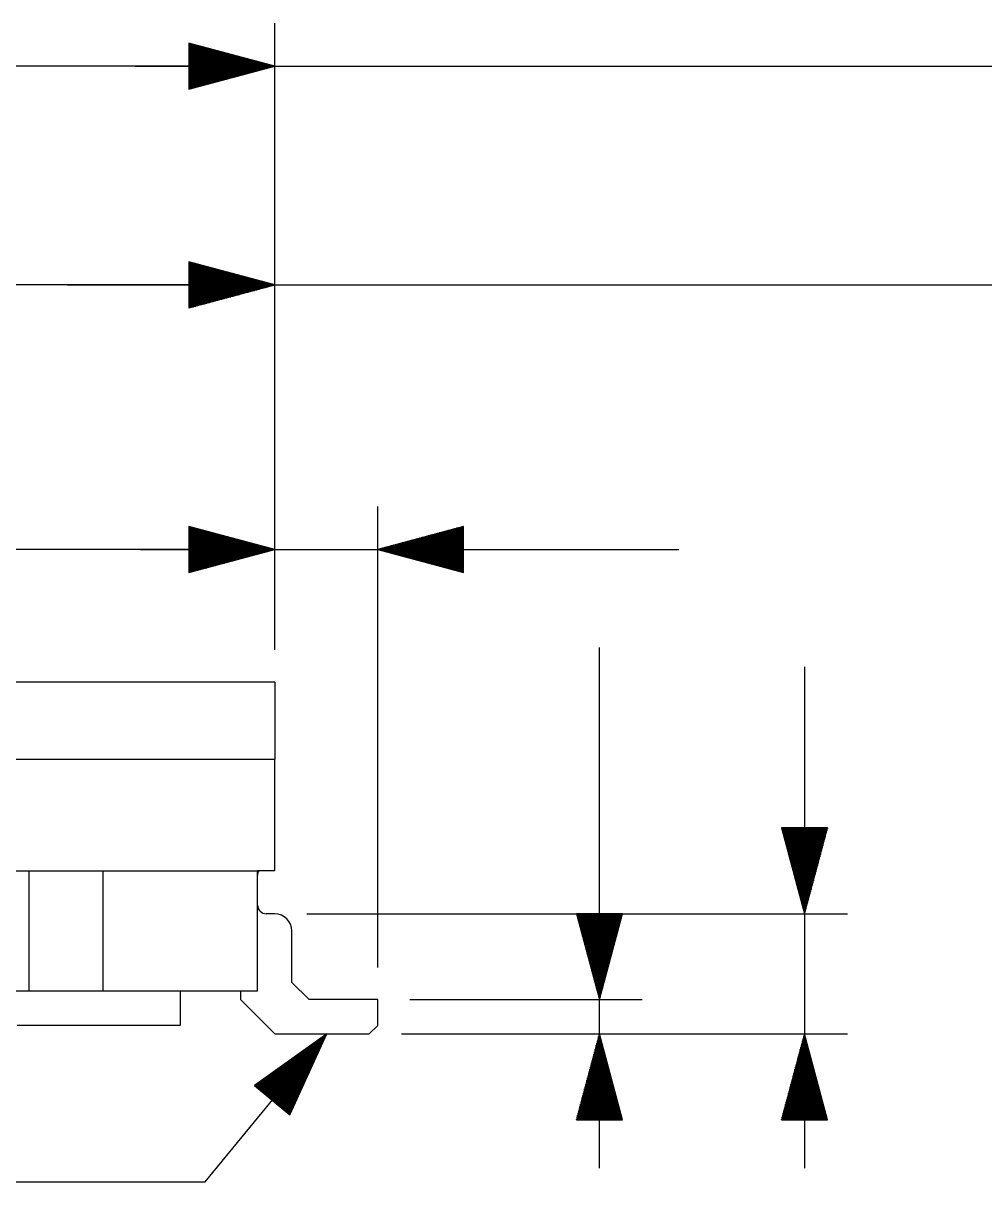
# Model space of a CAD drawing. Extents: x 0 to 420, y 0 to 297.
# Drawn here: x 223.1 to 267.9, y 117.8 to 171.8 of the extents above; entities that cross this region are included whole.
import ezdxf

# ---------------------------------------------------------------- set-up
doc = ezdxf.new("R2010")
doc.units = 0
doc.layers.add('541324033_sd', color=7, linetype='CONTINUOUS')

msp = doc.modelspace()

# ---------------------------------------------------------------- linework, layer by layer
at = {"layer": '541324033_sd', "color": 7}
for points in [[(234.81564, 142.59609), (234.81564, 171.792471)], [(228.309023, 169.792649), (234.81564, 169.792649), (230.815996, 170.864526), (230.815996, 168.720772), (234.81564, 169.792649)], [(230.815996, 170.859446), (230.834623, 170.859446)], [(230.815996, 170.859446), (230.834623, 170.859446)], [(230.815996, 170.859446), (230.834623, 170.859446)], [(230.815996, 170.859446), (230.834623, 170.859446)], [(230.815996, 170.832353), (230.936223, 170.832353)], [(230.815996, 170.808646), (231.024276, 170.808646)], [(230.815996, 170.804413), (231.037822, 170.804413)], [(230.815996, 170.77732), (231.139422, 170.77732)], [(230.815996, 170.757846), (231.213929, 170.757846)], [(230.815996, 170.750226), (231.241022, 170.750226)], [(230.815996, 170.723133), (231.342622, 170.723133)], [(230.815996, 170.707047), (231.403581, 170.707047)], [(230.815996, 170.69604), (231.444221, 170.69604)], [(230.815996, 170.668947), (231.545821, 170.668947)], [(230.815996, 170.656247), (231.593234, 170.656247)], [(230.815996, 170.641007), (231.647421, 170.641007)], [(230.815996, 170.613913), (231.749021, 170.613913)], [(230.815996, 170.605447), (231.782041, 170.605447)], [(230.815996, 170.58682), (231.85062, 170.58682)], [(230.815996, 170.559727), (231.95222, 170.559727)], [(230.815996, 170.554647), (231.97254, 170.554647)], [(230.815996, 170.532634), (232.05382, 170.532634)], [(230.815996, 170.50554), (232.15542, 170.50554)], [(230.815996, 170.503847), (232.161346, 170.503847)], [(230.815996, 170.4776), (232.257019, 170.4776)], [(230.815996, 170.453047), (232.350999, 170.453047)], [(230.815996, 170.450507), (232.358619, 170.450507)], [(230.815996, 170.423414), (232.460219, 170.423414)], [(230.815996, 170.402247), (232.540652, 170.402247)], [(230.815996, 170.396321), (232.561819, 170.396321)], [(230.815996, 170.369227), (232.663418, 170.369227)], [(230.815996, 170.351447), (232.730305, 170.351447)], [(230.815996, 170.342134), (232.765018, 170.342134)], [(230.815996, 170.315041), (232.866618, 170.315041)], [(230.815996, 170.300648), (232.919958, 170.300648)], [(230.815996, 170.287101), (232.968218, 170.287101)], [(230.815996, 170.260008), (233.069817, 170.260008)], [(230.815996, 170.249848), (233.109611, 170.249848)], [(230.815996, 170.232914), (233.171417, 170.232914)], [(230.815996, 170.205821), (233.273017, 170.205821)], [(230.815996, 170.199048), (233.299263, 170.199048)], [(230.815996, 170.178728), (233.374617, 170.178728)], [(230.815996, 170.151635), (233.476216, 170.151635)], [(230.815996, 170.148248), (233.488916, 170.148248)], [(230.815996, 170.123695), (233.577816, 170.123695)], [(230.815996, 170.097448), (233.678569, 170.097448)], [(230.815996, 170.096601), (233.679416, 170.096601)], [(230.815996, 170.069508), (233.781016, 170.069508)], [(234.81564, 169.792649), (182.416417, 169.792649)], [(228.309023, 169.792649), (294.808596, 169.792649)], [(230.815996, 170.046648), (233.868222, 170.046648)], [(230.815996, 170.042415), (233.882615, 170.042415)], [(230.815996, 170.015322), (233.984215, 170.015322)], [(230.815996, 169.995848), (234.057028, 169.995848)], [(230.815996, 169.988228), (234.085815, 169.988228)], [(230.815996, 169.961135), (234.187415, 169.961135)], [(230.815996, 169.945048), (234.247528, 169.945048)], [(230.815996, 169.933195), (234.289014, 169.933195)], [(230.815996, 169.906102), (234.390614, 169.906102)], [(230.815996, 169.894249), (234.437181, 169.894249)], [(230.815996, 169.879009), (234.492214, 169.879009)], [(230.815996, 169.851915), (234.593814, 169.851915)], [(230.815996, 169.843449), (234.625987, 169.843449)], [(230.815996, 169.824822), (234.695413, 169.824822)], [(230.815996, 169.797729), (234.797013, 169.797729)], [(230.815996, 169.792649), (234.81564, 169.792649)], [(230.815996, 169.792649), (234.81564, 169.792649)], [(230.815996, 169.787569), (234.797013, 169.787569)], [(230.815996, 169.760476), (234.695413, 169.760476)], [(230.815996, 169.741849), (234.625987, 169.741849)], [(230.815996, 169.732536), (234.593814, 169.732536)], [(230.815996, 169.705442), (234.492214, 169.705442)], [(230.815996, 169.691049), (234.437181, 169.691049)], [(230.815996, 169.678349), (234.390614, 169.678349)], [(230.815996, 169.651256), (234.289014, 169.651256)], [(230.815996, 169.640249), (234.247528, 169.640249)], [(230.815996, 169.624163), (234.187415, 169.624163)], [(230.815996, 169.597069), (234.085815, 169.597069)], [(230.815996, 169.589449), (234.057028, 169.589449)], [(230.815996, 169.569129), (233.984215, 169.569129)], [(230.815996, 169.542036), (233.882615, 169.542036)], [(230.815996, 169.538649), (233.868222, 169.538649)], [(230.815996, 169.514943), (233.781016, 169.514943)], [(230.815996, 169.48785), (233.678569, 169.48785)], [(230.815996, 169.48785), (233.679416, 169.48785)], [(230.815996, 169.460756), (233.577816, 169.460756)], [(230.815996, 169.43705), (233.488916, 169.43705)], [(230.815996, 169.433663), (233.476216, 169.433663)], [(230.815996, 169.40657), (233.374617, 169.40657)], [(230.815996, 169.38625), (233.299263, 169.38625)], [(230.815996, 169.37863), (233.273017, 169.37863)], [(230.815996, 169.351537), (233.171417, 169.351537)], [(230.815996, 169.33545), (233.109611, 169.33545)], [(230.815996, 169.324443), (233.069817, 169.324443)], [(230.815996, 169.29735), (232.968218, 169.29735)], [(230.815996, 169.28465), (232.919958, 169.28465)], [(230.815996, 169.270257), (232.866618, 169.270257)], [(230.815996, 169.243164), (232.765018, 169.243164)], [(230.815996, 169.23385), (232.730305, 169.23385)], [(230.815996, 169.215224), (232.663418, 169.215224)], [(230.815996, 169.18813), (232.561819, 169.18813)], [(230.815996, 169.18305), (232.540652, 169.18305)], [(230.815996, 169.161037), (232.460219, 169.161037)], [(230.815996, 169.133944), (232.358619, 169.133944)], [(230.815996, 169.132251), (232.350999, 169.132251)], [(230.815996, 169.106851), (232.257019, 169.106851)], [(230.815996, 169.081451), (232.161346, 169.081451)], [(230.815996, 169.079757), (232.15542, 169.079757)], [(230.815996, 169.051817), (232.05382, 169.051817)], [(230.815996, 169.030651), (231.97254, 169.030651)], [(230.815996, 169.024724), (231.95222, 169.024724)], [(230.815996, 168.997631), (231.85062, 168.997631)], [(230.815996, 168.979851), (231.782041, 168.979851)], [(230.815996, 168.970538), (231.749021, 168.970538)], [(230.815996, 168.943444), (231.647421, 168.943444)], [(230.815996, 168.929051), (231.593234, 168.929051)], [(230.815996, 168.916351), (231.545821, 168.916351)], [(230.815996, 168.889258), (231.444221, 168.889258)], [(230.815996, 168.878251), (231.403581, 168.878251)], [(230.815996, 168.861318), (231.342622, 168.861318)], [(230.815996, 168.834225), (231.241022, 168.834225)], [(230.815996, 168.827451), (231.213929, 168.827451)], [(230.815996, 168.807131), (231.139422, 168.807131)], [(230.815996, 168.780038), (231.037822, 168.780038)], [(230.815996, 168.776651), (231.024276, 168.776651)], [(230.815996, 168.752945), (230.936223, 168.752945)], [(230.815996, 168.725852), (230.834623, 168.725852)], [(230.815996, 168.725852), (230.834623, 168.725852)], [(230.815996, 168.725852), (230.834623, 168.725852)], [(230.815996, 168.725852), (230.834623, 168.725852)], [(234.81564, 142.59609), (234.81564, 161.597783)], [(226.157648, 159.597961), (225.157737, 159.597961), (234.81564, 159.597961), (230.815996, 160.669838), (230.815996, 158.526084), (234.81564, 159.597961)], [(230.815996, 160.664758), (230.834623, 160.664758)], [(230.815996, 160.664758), (230.834623, 160.664758)], [(230.815996, 160.664758), (230.834623, 160.664758)], [(230.815996, 160.664758), (230.834623, 160.664758)], [(230.815996, 160.637665), (230.936223, 160.637665)], [(230.815996, 160.613958), (231.024276, 160.613958)], [(230.815996, 160.610572), (231.037822, 160.610572)], [(230.815996, 160.582632), (231.139422, 160.582632)], [(230.815996, 160.563159), (231.213929, 160.563159)], [(230.815996, 160.555539), (231.241022, 160.555539)], [(230.815996, 160.528445), (231.342622, 160.528445)], [(230.815996, 160.512359), (231.403581, 160.512359)], [(230.815996, 160.501352), (231.444221, 160.501352)], [(230.815996, 160.474259), (231.545821, 160.474259)], [(230.815996, 160.461559), (231.593234, 160.461559)], [(230.815996, 160.447166), (231.647421, 160.447166)], [(230.815996, 160.419226), (231.749021, 160.419226)], [(230.815996, 160.410759), (231.782041, 160.410759)], [(230.815996, 160.392132), (231.85062, 160.392132)], [(230.815996, 160.365039), (231.95222, 160.365039)], [(230.815996, 160.359959), (231.97254, 160.359959)], [(230.815996, 160.337946), (232.05382, 160.337946)], [(230.815996, 160.310853), (232.15542, 160.310853)], [(230.815996, 160.309159), (232.161346, 160.309159)], [(230.815996, 160.283759), (232.257019, 160.283759)], [(230.815996, 160.258359), (232.350999, 160.258359)], [(230.815996, 160.256666), (232.358619, 160.256666)], [(230.815996, 160.228726), (232.460219, 160.228726)], [(230.815996, 160.207559), (232.540652, 160.207559)], [(230.815996, 160.201633), (232.561819, 160.201633)], [(230.815996, 160.17454), (232.663418, 160.17454)], [(230.815996, 160.15676), (232.730305, 160.15676)], [(230.815996, 160.147446), (232.765018, 160.147446)], [(230.815996, 160.120353), (232.866618, 160.120353)], [(230.815996, 160.10596), (232.919958, 160.10596)], [(230.815996, 160.09326), (232.968218, 160.09326)], [(230.815996, 160.06532), (233.069817, 160.06532)], [(230.815996, 160.05516), (233.109611, 160.05516)], [(230.815996, 160.038227), (233.171417, 160.038227)], [(230.815996, 160.011133), (233.273017, 160.011133)], [(230.815996, 160.00436), (233.299263, 160.00436)], [(230.815996, 159.98404), (233.374617, 159.98404)], [(230.815996, 159.956947), (233.476216, 159.956947)], [(230.815996, 159.95356), (233.488916, 159.95356)], [(230.815996, 159.929854), (233.577816, 159.929854)], [(230.815996, 159.90276), (233.678569, 159.90276)], [(230.815996, 159.901914), (233.679416, 159.901914)], [(230.815996, 159.87482), (233.781016, 159.87482)], [(230.815996, 159.85196), (233.868222, 159.85196)], [(230.815996, 159.847727), (233.882615, 159.847727)], [(230.815996, 159.820634), (233.984215, 159.820634)], [(230.815996, 159.80116), (234.057028, 159.80116)], [(234.81564, 159.597961), (194.81582, 159.597961)], [(226.157648, 159.597961), (294.205771, 159.597961)], [(230.815996, 159.793541), (234.085815, 159.793541)], [(230.815996, 159.766447), (234.187415, 159.766447)], [(230.815996, 159.750361), (234.247528, 159.750361)], [(230.815996, 159.739354), (234.289014, 159.739354)], [(230.815996, 159.711414), (234.390614, 159.711414)], [(230.815996, 159.699561), (234.437181, 159.699561)], [(230.815996, 159.684321), (234.492214, 159.684321)], [(230.815996, 159.657228), (234.593814, 159.657228)], [(230.815996, 159.648761), (234.625987, 159.648761)], [(230.815996, 159.630134), (234.695413, 159.630134)], [(230.815996, 159.603041), (234.797013, 159.603041)], [(230.815996, 159.597961), (234.81564, 159.597961)], [(230.815996, 159.597961), (234.81564, 159.597961)], [(230.815996, 159.592881), (234.797013, 159.592881)], [(230.815996, 159.565788), (234.695413, 159.565788)], [(230.815996, 159.547161), (234.625987, 159.547161)], [(230.815996, 159.538694), (234.593814, 159.538694)], [(230.815996, 159.510755), (234.492214, 159.510755)], [(230.815996, 159.496361), (234.437181, 159.496361)], [(230.815996, 159.483661), (234.390614, 159.483661)], [(230.815996, 159.456568), (234.289014, 159.456568)], [(230.815996, 159.445561), (234.247528, 159.445561)], [(230.815996, 159.429475), (234.187415, 159.429475)], [(230.815996, 159.402381), (234.085815, 159.402381)], [(230.815996, 159.394762), (234.057028, 159.394762)], [(230.815996, 159.375288), (233.984215, 159.375288)], [(230.815996, 159.347348), (233.882615, 159.347348)], [(230.815996, 159.343962), (233.868222, 159.343962)], [(230.815996, 159.320255), (233.781016, 159.320255)], [(230.815996, 159.293162), (233.678569, 159.293162)], [(230.815996, 159.293162), (233.679416, 159.293162)], [(230.815996, 159.266069), (233.577816, 159.266069)], [(230.815996, 159.242362), (233.488916, 159.242362)], [(230.815996, 159.238975), (233.476216, 159.238975)], [(230.815996, 159.211882), (233.374617, 159.211882)], [(230.815996, 159.191562), (233.299263, 159.191562)], [(230.815996, 159.184789), (233.273017, 159.184789)], [(230.815996, 159.156849), (233.171417, 159.156849)], [(230.815996, 159.140762), (233.109611, 159.140762)], [(230.815996, 159.129756), (233.069817, 159.129756)], [(230.815996, 159.102662), (232.968218, 159.102662)], [(230.815996, 159.089962), (232.919958, 159.089962)], [(230.815996, 159.075569), (232.866618, 159.075569)], [(230.815996, 159.048476), (232.765018, 159.048476)], [(230.815996, 159.039162), (232.730305, 159.039162)], [(230.815996, 159.021382), (232.663418, 159.021382)], [(230.815996, 158.993443), (232.561819, 158.993443)], [(230.815996, 158.988363), (232.540652, 158.988363)], [(230.815996, 158.966349), (232.460219, 158.966349)], [(230.815996, 158.939256), (232.358619, 158.939256)], [(230.815996, 158.937563), (232.350999, 158.937563)], [(230.815996, 158.912163), (232.257019, 158.912163)], [(230.815996, 158.886763), (232.161346, 158.886763)], [(230.815996, 158.885069), (232.15542, 158.885069)], [(230.815996, 158.857976), (232.05382, 158.857976)], [(230.815996, 158.835963), (231.97254, 158.835963)], [(230.815996, 158.830036), (231.95222, 158.830036)], [(230.815996, 158.802943), (231.85062, 158.802943)], [(230.815996, 158.785163), (231.782041, 158.785163)], [(230.815996, 158.77585), (231.749021, 158.77585)], [(230.815996, 158.748756), (231.647421, 158.748756)], [(230.815996, 158.734363), (231.593234, 158.734363)], [(230.815996, 158.721663), (231.545821, 158.721663)], [(230.815996, 158.69457), (231.444221, 158.69457)], [(230.815996, 158.683563), (231.403581, 158.683563)], [(230.815996, 158.667477), (231.342622, 158.667477)], [(230.815996, 158.639537), (231.241022, 158.639537)], [(230.815996, 158.632763), (231.213929, 158.632763)], [(230.815996, 158.612443), (231.139422, 158.612443)], [(230.815996, 158.58535), (231.037822, 158.58535)], [(230.815996, 158.581964), (231.024276, 158.581964)], [(230.815996, 158.558257), (230.936223, 158.558257)], [(230.815996, 158.531164), (230.834623, 158.531164)], [(230.815996, 158.531164), (230.834623, 158.531164)], [(230.815996, 158.531164), (230.834623, 158.531164)], [(230.815996, 158.531164), (230.834623, 158.531164)], [(234.81564, 142.59609), (234.81564, 149.271193)], [(234.81564, 142.59609), (234.81564, 149.271193)], [(239.616228, 127.796394), (239.616228, 149.271193)], [(230.815996, 148.338169), (230.834623, 148.338169)], [(230.815996, 148.338169), (230.834623, 148.338169)], [(230.815996, 148.338169), (230.834623, 148.338169)], [(230.815996, 148.338169), (230.834623, 148.338169)], [(230.815996, 148.311076), (230.936223, 148.311076)], [(230.815996, 148.311076), (230.936223, 148.311076)], [(230.815996, 148.283983), (231.037822, 148.283983)], [(230.815996, 148.283983), (231.037822, 148.283983)], [(230.815996, 148.256889), (231.139422, 148.256889)], [(230.815996, 148.256889), (231.139422, 148.256889)], [(230.815996, 148.228949), (231.241022, 148.228949)], [(230.815996, 148.228949), (231.241022, 148.228949)], [(230.815996, 148.201856), (231.342622, 148.201856)], [(230.815996, 148.201856), (231.342622, 148.201856)], [(230.815996, 148.174763), (231.444221, 148.174763)], [(230.815996, 148.174763), (231.444221, 148.174763)], [(230.815996, 148.14767), (231.545821, 148.14767)], [(230.815996, 148.14767), (231.545821, 148.14767)], [(230.815996, 148.120576), (231.647421, 148.120576)], [(230.815996, 148.120576), (231.647421, 148.120576)], [(230.815996, 148.093483), (231.749021, 148.093483)], [(230.815996, 148.093483), (231.749021, 148.093483)], [(230.815996, 148.065543), (231.85062, 148.065543)], [(230.815996, 148.065543), (231.85062, 148.065543)], [(230.815996, 148.03845), (231.95222, 148.03845)], [(230.815996, 148.03845), (231.95222, 148.03845)], [(230.815996, 148.011357), (232.05382, 148.011357)], [(230.815996, 148.011357), (232.05382, 148.011357)], [(230.815996, 147.984263), (232.15542, 147.984263)], [(230.815996, 147.984263), (232.15542, 147.984263)], [(230.815996, 147.95717), (232.257019, 147.95717)], [(230.815996, 147.95717), (232.257019, 147.95717)], [(230.815996, 147.930077), (232.358619, 147.930077)], [(230.815996, 147.930077), (232.358619, 147.930077)], [(243.615871, 147.930077), (242.073248, 147.930077)], [(243.615871, 147.95717), (242.174848, 147.95717)], [(243.615871, 147.984263), (242.276448, 147.984263)], [(243.615871, 148.011357), (242.378047, 148.011357)], [(243.615871, 148.03845), (242.479647, 148.03845)], [(243.615871, 148.065543), (242.581247, 148.065543)], [(243.615871, 148.093483), (242.682847, 148.093483)], [(243.615871, 148.120576), (242.784446, 148.120576)], [(243.615871, 148.14767), (242.886046, 148.14767)], [(243.615871, 148.174763), (242.987646, 148.174763)], [(243.615871, 148.201856), (243.089246, 148.201856)], [(243.615871, 148.228949), (243.190845, 148.228949)], [(243.615871, 148.256889), (243.292445, 148.256889)], [(243.615871, 148.283983), (243.394045, 148.283983)], [(243.615871, 148.311076), (243.495645, 148.311076)], [(243.615871, 148.338169), (243.597244, 148.338169)], [(243.615871, 148.338169), (243.597244, 148.338169)], [(230.815996, 147.902137), (232.460219, 147.902137)], [(230.815996, 147.902137), (232.460219, 147.902137)], [(230.815996, 147.875044), (232.561819, 147.875044)], [(230.815996, 147.875044), (232.561819, 147.875044)], [(230.815996, 147.84795), (232.663418, 147.84795)], [(230.815996, 147.84795), (232.663418, 147.84795)], [(230.815996, 147.820857), (232.765018, 147.820857)], [(230.815996, 147.820857), (232.765018, 147.820857)], [(230.815996, 147.793764), (232.866618, 147.793764)], [(230.815996, 147.793764), (232.866618, 147.793764)], [(230.815996, 147.766671), (232.968218, 147.766671)], [(230.815996, 147.766671), (232.968218, 147.766671)], [(230.815996, 147.739577), (233.069817, 147.739577)], [(230.815996, 147.739577), (233.069817, 147.739577)], [(230.815996, 147.711637), (233.171417, 147.711637)], [(230.815996, 147.711637), (233.171417, 147.711637)], [(230.815996, 147.684544), (233.273017, 147.684544)], [(230.815996, 147.684544), (233.273017, 147.684544)], [(230.815996, 147.657451), (233.374617, 147.657451)], [(230.815996, 147.657451), (233.374617, 147.657451)], [(230.815996, 147.630358), (233.476216, 147.630358)], [(230.815996, 147.630358), (233.476216, 147.630358)], [(230.815996, 147.603264), (233.577816, 147.603264)], [(230.815996, 147.603264), (233.577816, 147.603264)], [(230.815996, 147.576171), (233.679416, 147.576171)], [(230.815996, 147.576171), (233.679416, 147.576171)], [(230.815996, 147.548231), (233.781016, 147.548231)], [(230.815996, 147.548231), (233.781016, 147.548231)], [(230.815996, 147.521138), (233.882615, 147.521138)], [(230.815996, 147.521138), (233.882615, 147.521138)], [(230.815996, 147.494045), (233.984215, 147.494045)], [(230.815996, 147.494045), (233.984215, 147.494045)], [(230.815996, 147.466951), (234.085815, 147.466951)], [(230.815996, 147.466951), (234.085815, 147.466951)], [(230.815996, 147.439858), (234.187415, 147.439858)], [(230.815996, 147.439858), (234.187415, 147.439858)], [(230.815996, 147.412765), (234.289014, 147.412765)], [(230.815996, 147.412765), (234.289014, 147.412765)], [(230.815996, 147.385672), (234.390614, 147.385672)], [(230.815996, 147.385672), (234.390614, 147.385672)], [(243.615871, 147.385672), (240.041253, 147.385672)], [(243.615871, 147.412765), (240.142853, 147.412765)], [(243.615871, 147.439858), (240.244453, 147.439858)], [(243.615871, 147.466951), (240.346052, 147.466951)], [(243.615871, 147.494045), (240.447652, 147.494045)], [(243.615871, 147.521138), (240.549252, 147.521138)], [(243.615871, 147.548231), (240.650852, 147.548231)], [(243.615871, 147.576171), (240.752451, 147.576171)], [(243.615871, 147.603264), (240.854051, 147.603264)], [(243.615871, 147.630358), (240.955651, 147.630358)], [(243.615871, 147.657451), (241.057251, 147.657451)], [(243.615871, 147.684544), (241.15885, 147.684544)], [(243.615871, 147.711637), (241.26045, 147.711637)], [(243.615871, 147.739577), (241.36205, 147.739577)], [(243.615871, 147.766671), (241.46365, 147.766671)], [(243.615871, 147.793764), (241.565249, 147.793764)], [(243.615871, 147.820857), (241.666849, 147.820857)], [(243.615871, 147.84795), (241.768449, 147.84795)], [(243.615871, 147.875044), (241.870049, 147.875044)], [(243.615871, 147.902137), (241.971648, 147.902137)], [(234.81564, 147.271372), (203.216425, 147.271372)], [(228.566409, 147.271372), (253.647999, 147.271372)], [(230.815996, 147.357732), (234.492214, 147.357732)], [(230.815996, 147.357732), (234.492214, 147.357732)], [(230.815996, 147.330638), (234.593814, 147.330638)], [(230.815996, 147.330638), (234.593814, 147.330638)], [(230.815996, 147.303545), (234.695413, 147.303545)], [(230.815996, 147.303545), (234.695413, 147.303545)], [(230.815996, 147.276452), (234.797013, 147.276452)], [(230.815996, 147.276452), (234.797013, 147.276452)], [(230.815996, 147.266292), (234.797013, 147.266292)], [(230.815996, 147.266292), (234.797013, 147.266292)], [(230.815996, 147.239199), (234.695413, 147.239199)], [(230.815996, 147.239199), (234.695413, 147.239199)], [(230.815996, 147.212105), (234.593814, 147.212105)], [(230.815996, 147.212105), (234.593814, 147.212105)], [(230.815996, 147.185012), (234.492214, 147.185012)], [(230.815996, 147.185012), (234.492214, 147.185012)], [(230.815996, 147.157072), (234.390614, 147.157072)], [(230.815996, 147.157072), (234.390614, 147.157072)], [(230.815996, 147.129979), (234.289014, 147.129979)], [(230.815996, 147.129979), (234.289014, 147.129979)], [(230.815996, 147.102886), (234.187415, 147.102886)], [(230.815996, 147.102886), (234.187415, 147.102886)], [(230.815996, 147.075792), (234.085815, 147.075792)], [(230.815996, 147.075792), (234.085815, 147.075792)], [(230.815996, 147.048699), (233.984215, 147.048699)], [(230.815996, 147.048699), (233.984215, 147.048699)], [(230.815996, 147.021606), (233.882615, 147.021606)], [(230.815996, 147.021606), (233.882615, 147.021606)], [(230.815996, 146.993666), (233.781016, 146.993666)], [(230.815996, 146.993666), (233.781016, 146.993666)], [(230.815996, 146.966573), (233.679416, 146.966573)], [(230.815996, 146.966573), (233.679416, 146.966573)], [(230.815996, 146.939479), (233.577816, 146.939479)], [(230.815996, 146.939479), (233.577816, 146.939479)], [(230.815996, 146.912386), (233.476216, 146.912386)], [(230.815996, 146.912386), (233.476216, 146.912386)], [(230.815996, 146.885293), (233.374617, 146.885293)], [(230.815996, 146.885293), (233.374617, 146.885293)], [(230.815996, 146.8582), (233.273017, 146.8582)], [(230.815996, 146.8582), (233.273017, 146.8582)], [(243.615871, 147.276452), (239.634854, 147.276452)], [(243.615871, 147.266292), (239.634854, 147.266292)], [(243.615871, 147.303545), (239.736454, 147.303545)], [(243.615871, 147.239199), (239.736454, 147.239199)], [(243.615871, 147.330638), (239.838054, 147.330638)], [(243.615871, 147.212105), (239.838054, 147.212105)], [(243.615871, 147.357732), (239.939653, 147.357732)], [(243.615871, 147.185012), (239.939653, 147.185012)], [(243.615871, 147.157072), (240.041253, 147.157072)], [(243.615871, 147.129979), (240.142853, 147.129979)], [(243.615871, 147.102886), (240.244453, 147.102886)], [(243.615871, 147.075792), (240.346052, 147.075792)], [(243.615871, 147.048699), (240.447652, 147.048699)], [(243.615871, 147.021606), (240.549252, 147.021606)], [(243.615871, 146.993666), (240.650852, 146.993666)], [(243.615871, 146.966573), (240.752451, 146.966573)], [(243.615871, 146.939479), (240.854051, 146.939479)], [(243.615871, 146.912386), (240.955651, 146.912386)], [(243.615871, 146.885293), (241.057251, 146.885293)], [(243.615871, 146.8582), (241.15885, 146.8582)], [(230.815996, 146.83026), (233.171417, 146.83026)], [(230.815996, 146.83026), (233.171417, 146.83026)], [(230.815996, 146.803166), (233.069817, 146.803166)], [(230.815996, 146.803166), (233.069817, 146.803166)], [(230.815996, 146.776073), (232.968218, 146.776073)], [(230.815996, 146.776073), (232.968218, 146.776073)], [(230.815996, 146.74898), (232.866618, 146.74898)], [(230.815996, 146.74898), (232.866618, 146.74898)], [(230.815996, 146.721887), (232.765018, 146.721887)], [(230.815996, 146.721887), (232.765018, 146.721887)], [(230.815996, 146.694793), (232.663418, 146.694793)], [(230.815996, 146.694793), (232.663418, 146.694793)], [(230.815996, 146.6677), (232.561819, 146.6677)], [(230.815996, 146.6677), (232.561819, 146.6677)], [(230.815996, 146.63976), (232.460219, 146.63976)], [(230.815996, 146.63976), (232.460219, 146.63976)], [(230.815996, 146.612667), (232.358619, 146.612667)], [(230.815996, 146.612667), (232.358619, 146.612667)], [(230.815996, 146.585574), (232.257019, 146.585574)], [(230.815996, 146.585574), (232.257019, 146.585574)], [(230.815996, 146.55848), (232.15542, 146.55848)], [(230.815996, 146.55848), (232.15542, 146.55848)], [(230.815996, 146.531387), (232.05382, 146.531387)], [(230.815996, 146.531387), (232.05382, 146.531387)], [(230.815996, 146.504294), (231.95222, 146.504294)], [(230.815996, 146.504294), (231.95222, 146.504294)], [(230.815996, 146.476354), (231.85062, 146.476354)], [(230.815996, 146.476354), (231.85062, 146.476354)], [(230.815996, 146.449261), (231.749021, 146.449261)], [(230.815996, 146.449261), (231.749021, 146.449261)], [(230.815996, 146.422167), (231.647421, 146.422167)], [(230.815996, 146.422167), (231.647421, 146.422167)], [(230.815996, 146.395074), (231.545821, 146.395074)], [(230.815996, 146.395074), (231.545821, 146.395074)], [(230.815996, 146.367981), (231.444221, 146.367981)], [(230.815996, 146.367981), (231.444221, 146.367981)], [(230.815996, 146.340887), (231.342622, 146.340887)], [(230.815996, 146.340887), (231.342622, 146.340887)], [(230.815996, 146.313794), (231.241022, 146.313794)], [(230.815996, 146.313794), (231.241022, 146.313794)], [(243.615871, 146.83026), (241.26045, 146.83026)], [(243.615871, 146.803166), (241.36205, 146.803166)], [(243.615871, 146.776073), (241.46365, 146.776073)], [(243.615871, 146.74898), (241.565249, 146.74898)], [(243.615871, 146.721887), (241.666849, 146.721887)], [(243.615871, 146.694793), (241.768449, 146.694793)], [(243.615871, 146.6677), (241.870049, 146.6677)], [(243.615871, 146.63976), (241.971648, 146.63976)], [(243.615871, 146.612667), (242.073248, 146.612667)], [(243.615871, 146.585574), (242.174848, 146.585574)], [(243.615871, 146.55848), (242.276448, 146.55848)], [(243.615871, 146.531387), (242.378047, 146.531387)], [(243.615871, 146.504294), (242.479647, 146.504294)], [(243.615871, 146.476354), (242.581247, 146.476354)], [(243.615871, 146.449261), (242.682847, 146.449261)], [(243.615871, 146.422167), (242.784446, 146.422167)], [(243.615871, 146.395074), (242.886046, 146.395074)], [(243.615871, 146.367981), (242.987646, 146.367981)], [(243.615871, 146.340887), (243.089246, 146.340887)], [(243.615871, 146.313794), (243.190845, 146.313794)], [(230.815996, 146.285854), (231.139422, 146.285854)], [(230.815996, 146.285854), (231.139422, 146.285854)], [(230.815996, 146.258761), (231.037822, 146.258761)], [(230.815996, 146.258761), (231.037822, 146.258761)], [(230.815996, 146.231668), (230.936223, 146.231668)], [(230.815996, 146.231668), (230.936223, 146.231668)], [(230.815996, 146.204574), (230.834623, 146.204574)], [(230.815996, 146.204574), (230.834623, 146.204574)], [(230.815996, 146.204574), (230.834623, 146.204574)], [(230.815996, 146.204574), (230.834623, 146.204574)], [(243.615871, 146.285854), (243.292445, 146.285854)], [(243.615871, 146.258761), (243.394045, 146.258761)], [(243.615871, 146.231668), (243.495645, 146.231668)], [(243.615871, 146.204574), (243.597244, 146.204574)], [(243.615871, 146.204574), (243.597244, 146.204574)], [(249.940455, 118.445831), (249.940455, 142.701923)], [(259.497605, 141.806999), (259.497605, 118.445831)], [(234.81564, 141.095801), (204.015677, 141.095801)], [(234.81564, 141.095801), (234.81564, 137.495783)], [(208.933951, 137.495783), (234.81564, 137.495783)], [(234.81564, 132.295569), (234.81564, 137.495783)], [(258.430807, 134.296238), (258.430807, 134.277611)], [(258.430807, 134.296238), (258.430807, 134.277611)], [(258.457901, 134.296238), (258.457901, 134.176011)], [(258.484994, 134.296238), (258.484994, 134.074411)], [(258.512087, 134.296238), (258.512087, 133.972812)], [(258.53918, 134.296238), (258.53918, 133.871212)], [(258.56712, 134.296238), (258.56712, 133.769612)], [(258.594214, 134.296238), (258.594214, 133.668012)], [(258.621307, 134.296238), (258.621307, 133.566413)], [(258.6484, 134.296238), (258.6484, 133.464813)], [(258.675493, 134.296238), (258.675493, 133.363213)], [(258.702587, 134.296238), (258.702587, 133.261614)], [(258.730527, 134.296238), (258.730527, 133.160014)], [(258.75762, 134.296238), (258.75762, 133.058414)], [(258.784713, 134.296238), (258.784713, 132.956814)], [(258.811806, 134.296238), (258.811806, 132.855215)], [(258.8389, 134.296238), (258.8389, 132.753615)], [(258.865993, 134.296238), (258.865993, 132.652015)], [(258.893086, 134.296238), (258.893086, 132.550415)], [(258.921026, 134.296238), (258.921026, 132.448816)], [(258.948119, 134.296238), (258.948119, 132.347216)], [(258.975213, 134.296238), (258.975213, 132.245616)], [(259.002306, 134.296238), (259.002306, 132.144016)], [(259.029399, 134.296238), (259.029399, 132.042417)], [(259.056492, 134.296238), (259.056492, 131.940817)], [(259.083586, 134.296238), (259.083586, 131.839217)], [(259.111526, 134.296238), (259.111526, 131.737617)], [(259.138619, 134.296238), (259.138619, 131.636018)], [(259.165712, 134.296238), (259.165712, 131.534418)], [(259.192805, 134.296238), (259.192805, 131.432818)], [(259.219899, 134.296238), (259.219899, 131.331218)], [(259.246992, 134.296238), (259.246992, 131.229619)], [(259.274085, 134.296238), (259.274085, 131.128019)], [(259.302025, 134.296238), (259.302025, 131.026419)], [(259.329118, 134.296238), (259.329118, 130.924819)], [(259.356212, 134.296238), (259.356212, 130.82322)], [(259.383305, 134.296238), (259.383305, 130.72162)], [(259.410398, 134.296238), (259.410398, 130.62002)], [(259.437491, 134.296238), (259.437491, 130.51842)], [(259.464585, 134.296238), (259.464585, 130.416821)], [(259.492525, 134.296238), (259.492525, 130.315221)], [(259.502685, 134.296238), (259.502685, 130.315221)], [(259.529778, 134.296238), (259.529778, 130.416821)], [(259.556871, 134.296238), (259.556871, 130.51842)], [(259.583964, 134.296238), (259.583964, 130.62002)], [(259.611058, 134.296238), (259.611058, 130.72162)], [(259.638998, 134.296238), (259.638998, 130.82322)], [(259.666091, 134.296238), (259.666091, 130.924819)], [(259.693184, 134.296238), (259.693184, 131.026419)], [(259.720277, 134.296238), (259.720277, 131.128019)], [(259.747371, 134.296238), (259.747371, 131.229619)], [(259.774464, 134.296238), (259.774464, 131.331218)], [(259.802404, 134.296238), (259.802404, 131.432818)], [(259.829497, 134.296238), (259.829497, 131.534418)], [(259.85659, 134.296238), (259.85659, 131.636018)], [(259.883684, 134.296238), (259.883684, 131.737617)], [(259.910777, 134.296238), (259.910777, 131.839217)], [(259.93787, 134.296238), (259.93787, 131.940817)], [(259.964963, 134.296238), (259.964963, 132.042417)], [(259.992903, 134.296238), (259.992903, 132.144016)], [(260.019997, 134.296238), (260.019997, 132.245616)], [(260.04709, 134.296238), (260.04709, 132.347216)], [(260.074183, 134.296238), (260.074183, 132.448816)], [(260.101276, 134.296238), (260.101276, 132.550415)], [(260.12837, 134.296238), (260.12837, 132.652015)], [(260.155463, 134.296238), (260.155463, 132.753615)], [(260.183403, 134.296238), (260.183403, 132.855215)], [(260.210496, 134.296238), (260.210496, 132.956814)], [(260.237589, 134.296238), (260.237589, 133.058414)], [(260.264683, 134.296238), (260.264683, 133.160014)], [(260.291776, 134.296238), (260.291776, 133.261614)], [(260.318869, 134.296238), (260.318869, 133.363213)], [(260.345962, 134.296238), (260.345962, 133.464813)], [(260.373902, 134.296238), (260.373902, 133.566413)], [(260.400996, 134.296238), (260.400996, 133.668012)], [(260.428089, 134.296238), (260.428089, 133.769612)], [(260.455182, 134.296238), (260.455182, 133.871212)], [(260.482275, 134.296238), (260.482275, 133.972812)], [(260.509369, 134.296238), (260.509369, 134.074411)], [(260.536462, 134.296238), (260.536462, 134.176011)], [(260.564402, 134.296238), (260.564402, 134.277611)], [(260.564402, 134.296238), (260.564402, 134.277611)], [(221.215667, 132.295569), (223.375508, 132.295569)], [(223.375508, 126.69573), (223.375508, 132.295569)], [(223.375508, 132.295569), (226.815506, 132.295569)], [(226.815506, 126.69573), (226.815506, 132.295569)], [(226.815506, 132.295569), (234.015542, 132.295569)], [(234.015542, 126.69573), (234.015542, 132.295569)], [(234.81564, 132.295569), (234.015542, 132.295569)], [(234.81564, 130.295748), (234.416014, 130.295748)], [(236.315929, 130.295748), (261.497426, 130.295748)], [(248.873658, 130.295748), (248.873658, 130.277121)], [(248.873658, 130.295748), (248.873658, 130.277121)], [(248.900751, 130.295748), (248.900751, 130.176368)], [(248.927844, 130.295748), (248.927844, 130.073921)], [(248.954938, 130.295748), (248.954938, 129.972322)], [(248.982878, 130.295748), (248.982878, 129.870722)], [(249.009971, 130.295748), (249.009971, 129.769122)], [(249.037064, 130.295748), (249.037064, 129.668369)], [(249.064157, 130.295748), (249.064157, 129.565923)], [(249.091251, 130.295748), (249.091251, 129.464323)], [(249.118344, 130.295748), (249.118344, 129.362723)], [(249.145437, 130.295748), (249.145437, 129.261124)], [(249.173377, 130.295748), (249.173377, 129.16037)], [(249.20047, 130.295748), (249.20047, 129.057924)], [(249.227564, 130.295748), (249.227564, 128.956324)], [(249.254657, 130.295748), (249.254657, 128.854725)], [(249.28175, 130.295748), (249.28175, 128.753125)], [(249.308843, 130.295748), (249.308843, 128.652372)], [(249.336783, 130.295748), (249.336783, 128.549925)], [(249.363877, 130.295748), (249.363877, 128.448326)], [(249.39097, 130.295748), (249.39097, 128.346726)], [(249.418063, 130.295748), (249.418063, 128.245126)], [(249.445156, 130.295748), (249.445156, 128.144373)], [(249.47225, 130.295748), (249.47225, 128.041927)], [(249.50019, 130.295748), (249.50019, 127.940327)], [(249.527283, 130.295748), (249.527283, 127.838727)], [(249.554376, 130.295748), (249.554376, 127.737127)], [(249.581469, 130.295748), (249.581469, 127.636374)], [(249.608563, 130.295748), (249.608563, 127.533928)], [(249.635656, 130.295748), (249.635656, 127.432328)], [(249.662749, 130.295748), (249.662749, 127.330728)], [(249.690689, 130.295748), (249.690689, 127.229129)], [(249.717782, 130.295748), (249.717782, 127.128376)], [(249.744876, 130.295748), (249.744876, 127.025929)], [(249.771969, 130.295748), (249.771969, 126.924329)], [(249.799062, 130.295748), (249.799062, 126.82273)], [(249.826155, 130.295748), (249.826155, 126.72113)], [(249.854095, 130.295748), (249.854095, 126.620377)], [(249.881189, 130.295748), (249.881189, 126.51793)], [(249.908282, 130.295748), (249.908282, 126.416331)], [(249.935375, 130.295748), (249.935375, 126.314731)], [(249.945535, 130.295748), (249.945535, 126.314731)], [(249.972628, 130.295748), (249.972628, 126.416331)], [(249.999722, 130.295748), (249.999722, 126.51793)], [(250.026815, 130.295748), (250.026815, 126.620377)], [(250.053908, 130.295748), (250.053908, 126.72113)], [(250.081848, 130.295748), (250.081848, 126.82273)], [(250.108941, 130.295748), (250.108941, 126.924329)], [(250.136035, 130.295748), (250.136035, 127.025929)], [(250.163128, 130.295748), (250.163128, 127.128376)], [(250.190221, 130.295748), (250.190221, 127.229129)], [(250.217314, 130.295748), (250.217314, 127.330728)], [(250.245254, 130.295748), (250.245254, 127.432328)], [(250.272348, 130.295748), (250.272348, 127.533928)], [(250.299441, 130.295748), (250.299441, 127.636374)], [(250.326534, 130.295748), (250.326534, 127.737127)], [(250.353627, 130.295748), (250.353627, 127.838727)], [(250.380721, 130.295748), (250.380721, 127.940327)], [(250.408661, 130.295748), (250.408661, 128.041927)], [(250.435754, 130.295748), (250.435754, 128.144373)], [(250.462847, 130.295748), (250.462847, 128.245126)], [(250.48994, 130.295748), (250.48994, 128.346726)], [(250.517034, 130.295748), (250.517034, 128.448326)], [(250.544127, 130.295748), (250.544127, 128.549925)], [(250.57122, 130.295748), (250.57122, 128.652372)], [(250.59916, 130.295748), (250.59916, 128.753125)], [(250.626253, 130.295748), (250.626253, 128.854725)], [(250.653347, 130.295748), (250.653347, 128.956324)], [(250.68044, 130.295748), (250.68044, 129.057924)], [(250.707533, 130.295748), (250.707533, 129.16037)], [(250.734626, 130.295748), (250.734626, 129.261124)], [(250.762566, 130.295748), (250.762566, 129.362723)], [(250.78966, 130.295748), (250.78966, 129.464323)], [(250.816753, 130.295748), (250.816753, 129.565923)], [(250.843846, 130.295748), (250.843846, 129.668369)], [(250.870939, 130.295748), (250.870939, 129.769122)], [(250.898033, 130.295748), (250.898033, 129.870722)], [(250.925126, 130.295748), (250.925126, 129.972322)], [(250.953066, 130.295748), (250.953066, 130.073921)], [(250.980159, 130.295748), (250.980159, 130.176368)], [(251.007252, 130.295748), (251.007252, 130.277121)], [(251.007252, 130.295748), (251.007252, 130.277121)], [(235.615738, 127.096202), (235.615738, 129.49565)], [(236.415836, 126.296104), (235.615738, 127.096202)], [(223.375508, 126.69573), (220.976061, 126.69573)], [(230.415524, 126.69573), (230.415524, 125.096381), (222.815863, 125.096381)], [(226.815506, 126.69573), (223.375508, 126.69573)], [(234.015542, 126.69573), (226.815506, 126.69573)], [(233.21629, 126.69573), (233.21629, 126.296104)], [(233.21629, 126.296104), (234.81564, 124.695908)], [(239.616228, 126.296104), (236.415836, 126.296104)], [(239.616228, 125.096381), (239.616228, 126.296104)], [(241.115671, 126.296104), (251.940277, 126.296104)], [(239.215755, 124.695908), (239.616228, 125.096381)], [(201.41811, 117.812525), (206.418511, 117.812525), (231.568681, 117.807445), (237.24218, 124.695908), (233.871609, 122.289688), (235.525991, 120.927404), (237.24218, 124.695908)], [(234.542167, 121.737662), (236.602948, 124.239556)], [(234.581114, 121.705489), (236.762968, 124.353856)], [(234.620907, 121.673316), (236.922141, 124.468155)], [(234.659853, 121.640296), (237.082161, 124.582455)], [(234.6988, 121.608123), (237.24218, 124.695908)], [(234.6988, 121.608123), (237.24218, 124.695908)], [(234.738593, 121.575949), (237.1609, 124.517262)], [(234.77754, 121.543776), (237.079621, 124.338616)], [(234.81564, 124.695908), (239.215755, 124.695908)], [(240.716045, 124.695908), (251.940277, 124.695908)], [(240.716045, 124.695908), (261.497426, 124.695908)], [(249.799062, 120.696265), (249.799062, 124.169283)], [(249.826155, 120.696265), (249.826155, 124.270883)], [(249.854095, 120.696265), (249.854095, 124.372482)], [(249.881189, 120.696265), (249.881189, 124.474082)], [(249.908282, 120.696265), (249.908282, 124.575682)], [(249.935375, 120.696265), (249.935375, 124.677282)], [(249.945535, 120.696265), (249.945535, 124.677282)], [(249.972628, 120.696265), (249.972628, 124.575682)], [(249.999722, 120.696265), (249.999722, 124.474082)], [(250.026815, 120.696265), (250.026815, 124.372482)], [(250.053908, 120.696265), (250.053908, 124.270883)], [(250.081848, 120.696265), (250.081848, 124.169283)], [(259.356212, 120.696265), (259.356212, 124.169283)], [(259.383305, 120.696265), (259.383305, 124.270883)], [(259.410398, 120.696265), (259.410398, 124.372482)], [(259.437491, 120.696265), (259.437491, 124.474082)], [(259.464585, 120.696265), (259.464585, 124.575682)], [(259.492525, 120.696265), (259.492525, 124.677282)], [(259.502685, 120.696265), (259.502685, 124.677282)], [(259.529778, 120.696265), (259.529778, 124.575682)], [(259.556871, 120.696265), (259.556871, 124.474082)], [(259.583964, 120.696265), (259.583964, 124.372482)], [(259.611058, 120.696265), (259.611058, 124.270883)], [(259.638998, 120.696265), (259.638998, 124.169283)], [(234.346587, 121.899375), (235.804544, 123.669751)], [(234.385534, 121.867202), (235.963717, 123.784051)], [(234.424481, 121.834182), (236.123736, 123.897504)], [(234.464274, 121.802009), (236.283756, 124.011803)], [(234.50322, 121.769836), (236.442929, 124.126103)], [(234.816486, 121.511603), (236.998341, 124.15997)], [(234.855433, 121.47943), (236.916214, 123.981323)], [(234.895226, 121.447256), (236.834935, 123.802677)], [(249.662749, 120.696265), (249.662749, 123.661284)], [(249.690689, 120.696265), (249.690689, 123.762884)], [(249.717782, 120.696265), (249.717782, 123.864484)], [(249.744876, 120.696265), (249.744876, 123.966083)], [(249.771969, 120.696265), (249.771969, 124.067683)], [(250.108941, 120.696265), (250.108941, 124.067683)], [(250.136035, 120.696265), (250.136035, 123.966083)], [(250.163128, 120.696265), (250.163128, 123.864484)], [(250.190221, 120.696265), (250.190221, 123.762884)], [(250.217314, 120.696265), (250.217314, 123.661284)], [(259.219899, 120.696265), (259.219899, 123.661284)], [(259.246992, 120.696265), (259.246992, 123.762884)], [(259.274085, 120.696265), (259.274085, 123.864484)], [(259.302025, 120.696265), (259.302025, 123.966083)], [(259.329118, 120.696265), (259.329118, 124.067683)], [(259.666091, 120.696265), (259.666091, 124.067683)], [(259.693184, 120.696265), (259.693184, 123.966083)], [(259.720277, 120.696265), (259.720277, 123.864484)], [(259.747371, 120.696265), (259.747371, 123.762884)], [(259.774464, 120.696265), (259.774464, 123.661284)], [(234.150161, 122.060242), (235.005292, 123.099099)], [(234.189108, 122.028068), (235.165312, 123.213399)], [(234.228054, 121.995895), (235.325332, 123.327698)], [(234.267848, 121.963722), (235.484505, 123.441151)], [(234.306794, 121.931549), (235.644524, 123.555451)], [(234.934173, 121.415083), (236.753655, 123.624031)], [(234.973966, 121.382063), (236.673222, 123.445385)], [(235.012912, 121.34989), (236.591095, 123.266738)], [(235.051859, 121.317717), (236.509815, 123.088092)], [(249.527283, 120.696265), (249.527283, 123.153285)], [(249.554376, 120.696265), (249.554376, 123.254885)], [(249.581469, 120.696265), (249.581469, 123.356485)], [(249.608563, 120.696265), (249.608563, 123.458085)], [(249.635656, 120.696265), (249.635656, 123.559684)], [(250.245254, 120.696265), (250.245254, 123.559684)], [(250.272348, 120.696265), (250.272348, 123.458085)], [(250.299441, 120.696265), (250.299441, 123.356485)], [(250.326534, 120.696265), (250.326534, 123.254885)], [(250.353627, 120.696265), (250.353627, 123.153285)], [(259.083586, 120.696265), (259.083586, 123.153285)], [(259.111526, 120.696265), (259.111526, 123.254885)], [(259.138619, 120.696265), (259.138619, 123.356485)], [(259.165712, 120.696265), (259.165712, 123.458085)], [(259.192805, 120.696265), (259.192805, 123.559684)], [(259.802404, 120.696265), (259.802404, 123.559684)], [(259.829497, 120.696265), (259.829497, 123.458085)], [(259.85659, 120.696265), (259.85659, 123.356485)], [(259.883684, 120.696265), (259.883684, 123.254885)], [(259.910777, 120.696265), (259.910777, 123.153285)], [(233.993528, 122.189781), (234.366907, 122.642747)], [(234.032475, 122.157608), (234.52608, 122.757046)], [(234.071421, 122.125435), (234.6861, 122.871346)], [(234.110368, 122.093261), (234.84612, 122.985646)], [(235.091652, 121.285543), (236.428536, 122.909446)], [(235.130599, 121.25337), (236.347256, 122.7308)], [(235.169545, 121.221197), (236.265976, 122.552154)], [(249.39097, 120.696265), (249.39097, 122.645287)], [(249.418063, 120.696265), (249.418063, 122.746886)], [(249.445156, 120.696265), (249.445156, 122.848486)], [(249.47225, 120.696265), (249.47225, 122.950086)], [(249.50019, 120.696265), (249.50019, 123.051686)], [(250.380721, 120.696265), (250.380721, 123.051686)], [(250.408661, 120.696265), (250.408661, 122.950086)], [(250.435754, 120.696265), (250.435754, 122.848486)], [(250.462847, 120.696265), (250.462847, 122.746886)], [(250.48994, 120.696265), (250.48994, 122.645287)], [(258.948119, 120.696265), (258.948119, 122.645287)], [(258.975213, 120.696265), (258.975213, 122.746886)], [(259.002306, 120.696265), (259.002306, 122.848486)], [(259.029399, 120.696265), (259.029399, 122.950086)], [(259.056492, 120.696265), (259.056492, 123.051686)], [(259.93787, 120.696265), (259.93787, 123.051686)], [(259.964963, 120.696265), (259.964963, 122.950086)], [(259.992903, 120.696265), (259.992903, 122.848486)], [(260.019997, 120.696265), (260.019997, 122.746886)], [(260.04709, 120.696265), (260.04709, 122.645287)], [(233.875842, 122.286301), (233.887695, 122.300694)], [(233.875842, 122.286301), (233.887695, 122.300694)], [(233.914789, 122.254128), (234.046868, 122.414994)], [(233.953735, 122.221954), (234.206888, 122.529294)], [(235.208492, 121.188177), (236.184696, 122.373507)], [(235.248285, 121.156004), (236.103416, 122.194861)], [(235.287232, 121.123831), (236.022137, 122.016215)], [(249.227564, 120.696265), (249.227564, 122.035688)], [(249.254657, 120.696265), (249.254657, 122.137288)], [(249.28175, 120.696265), (249.28175, 122.238888)], [(249.308843, 120.696265), (249.308843, 122.340487)], [(249.336783, 120.696265), (249.336783, 122.442087)], [(249.363877, 120.696265), (249.363877, 122.543687)], [(250.517034, 120.696265), (250.517034, 122.543687)], [(250.544127, 120.696265), (250.544127, 122.442087)], [(250.57122, 120.696265), (250.57122, 122.340487)], [(250.59916, 120.696265), (250.59916, 122.238888)], [(250.626253, 120.696265), (250.626253, 122.137288)], [(250.653347, 120.696265), (250.653347, 122.035688)], [(258.784713, 120.696265), (258.784713, 122.035688)], [(258.811806, 120.696265), (258.811806, 122.137288)], [(258.8389, 120.696265), (258.8389, 122.238888)], [(258.865993, 120.696265), (258.865993, 122.340487)], [(258.893086, 120.696265), (258.893086, 122.442087)], [(258.921026, 120.696265), (258.921026, 122.543687)], [(260.074183, 120.696265), (260.074183, 122.543687)], [(260.101276, 120.696265), (260.101276, 122.442087)], [(260.12837, 120.696265), (260.12837, 122.340487)], [(260.155463, 120.696265), (260.155463, 122.238888)], [(260.183403, 120.696265), (260.183403, 122.137288)], [(260.210496, 120.696265), (260.210496, 122.035688)], [(235.326178, 121.091657), (235.940857, 121.837569)], [(235.365972, 121.059484), (235.859577, 121.658923)], [(235.404918, 121.027311), (235.778297, 121.480276)], [(249.091251, 120.696265), (249.091251, 121.52769)], [(249.118344, 120.696265), (249.118344, 121.629289)], [(249.145437, 120.696265), (249.145437, 121.730889)], [(249.173377, 120.696265), (249.173377, 121.832489)], [(249.20047, 120.696265), (249.20047, 121.934088)], [(250.68044, 120.696265), (250.68044, 121.934088)], [(250.707533, 120.696265), (250.707533, 121.832489)], [(250.734626, 120.696265), (250.734626, 121.730889)], [(250.762566, 120.696265), (250.762566, 121.629289)], [(250.78966, 120.696265), (250.78966, 121.52769)], [(258.6484, 120.696265), (258.6484, 121.52769)], [(258.675493, 120.696265), (258.675493, 121.629289)], [(258.702587, 120.696265), (258.702587, 121.730889)], [(258.730527, 120.696265), (258.730527, 121.832489)], [(258.75762, 120.696265), (258.75762, 121.934088)], [(260.237589, 120.696265), (260.237589, 121.934088)], [(260.264683, 120.696265), (260.264683, 121.832489)], [(260.291776, 120.696265), (260.291776, 121.730889)], [(260.318869, 120.696265), (260.318869, 121.629289)], [(260.345962, 120.696265), (260.345962, 121.52769)], [(235.443865, 120.995138), (235.697017, 121.30163)], [(235.482811, 120.962964), (235.615738, 121.122984)], [(235.522605, 120.929944), (235.534458, 120.944338)], [(235.522605, 120.929944), (235.534458, 120.944338)], [(248.954938, 120.696265), (248.954938, 121.019691)], [(248.982878, 120.696265), (248.982878, 121.121291)], [(249.009971, 120.696265), (249.009971, 121.22289)], [(249.037064, 120.696265), (249.037064, 121.32449)], [(249.064157, 120.696265), (249.064157, 121.42609)], [(250.816753, 120.696265), (250.816753, 121.42609)], [(250.843846, 120.696265), (250.843846, 121.32449)], [(250.870939, 120.696265), (250.870939, 121.22289)], [(250.898033, 120.696265), (250.898033, 121.121291)], [(250.925126, 120.696265), (250.925126, 121.019691)], [(258.512087, 120.696265), (258.512087, 121.019691)], [(258.53918, 120.696265), (258.53918, 121.121291)], [(258.56712, 120.696265), (258.56712, 121.22289)], [(258.594214, 120.696265), (258.594214, 121.32449)], [(258.621307, 120.696265), (258.621307, 121.42609)], [(260.373902, 120.696265), (260.373902, 121.42609)], [(260.400996, 120.696265), (260.400996, 121.32449)], [(260.428089, 120.696265), (260.428089, 121.22289)], [(260.455182, 120.696265), (260.455182, 121.121291)], [(260.482275, 120.696265), (260.482275, 121.019691)], [(248.873658, 120.696265), (248.873658, 120.714892)], [(248.873658, 120.696265), (248.873658, 120.714892)], [(248.900751, 120.696265), (248.900751, 120.816491)], [(248.927844, 120.696265), (248.927844, 120.918091)], [(250.953066, 120.696265), (250.953066, 120.918091)], [(250.980159, 120.696265), (250.980159, 120.816491)], [(251.007252, 120.696265), (251.007252, 120.714892)], [(251.007252, 120.696265), (251.007252, 120.714892)], [(258.430807, 120.696265), (258.430807, 120.714892)], [(258.430807, 120.696265), (258.430807, 120.714892)], [(258.457901, 120.696265), (258.457901, 120.816491)], [(258.484994, 120.696265), (258.484994, 120.918091)], [(260.509369, 120.696265), (260.509369, 120.918091)], [(260.536462, 120.696265), (260.536462, 120.816491)], [(260.564402, 120.696265), (260.564402, 120.714892)], [(260.564402, 120.696265), (260.564402, 120.714892)]]:
    msp.add_lwpolyline(points, dxfattribs=at)
for points in [[(234.81564, 169.792649), (230.815996, 170.864526), (230.815996, 168.720772)], [(234.81564, 159.597961), (230.815996, 160.669838), (230.815996, 158.526084)], [(234.81564, 147.271372), (230.815996, 148.343249), (230.815996, 146.199495)], [(234.81564, 147.271372), (230.815996, 148.343249), (230.815996, 146.199495)], [(239.616228, 147.271372), (243.615871, 146.199495), (243.615871, 148.343249)], [(259.497605, 130.295748), (260.568635, 134.296238), (258.425727, 134.296238)], [(249.940455, 126.296104), (251.012332, 130.295748), (248.868578, 130.295748)], [(249.940455, 124.695908), (248.868578, 120.696265), (251.012332, 120.696265)], [(259.497605, 124.695908), (258.425727, 120.696265), (260.568635, 120.696265)]]:
    msp.add_lwpolyline(points, close=True, dxfattribs=at)
for points in [[(234.069728, 132.295569), (234.034168, 132.235456), (234.015542, 132.16603), (234.015542, 132.096603)], [(234.015542, 130.69622), (234.015542, 130.47524), (234.195035, 130.295748), (234.416014, 130.295748)], [(235.615738, 129.49565), (235.615738, 129.937608), (235.257599, 130.295748), (234.81564, 130.295748)]]:
    msp.add_open_spline(points, degree=3, dxfattribs=at)

doc.saveas('drawing.dxf')
